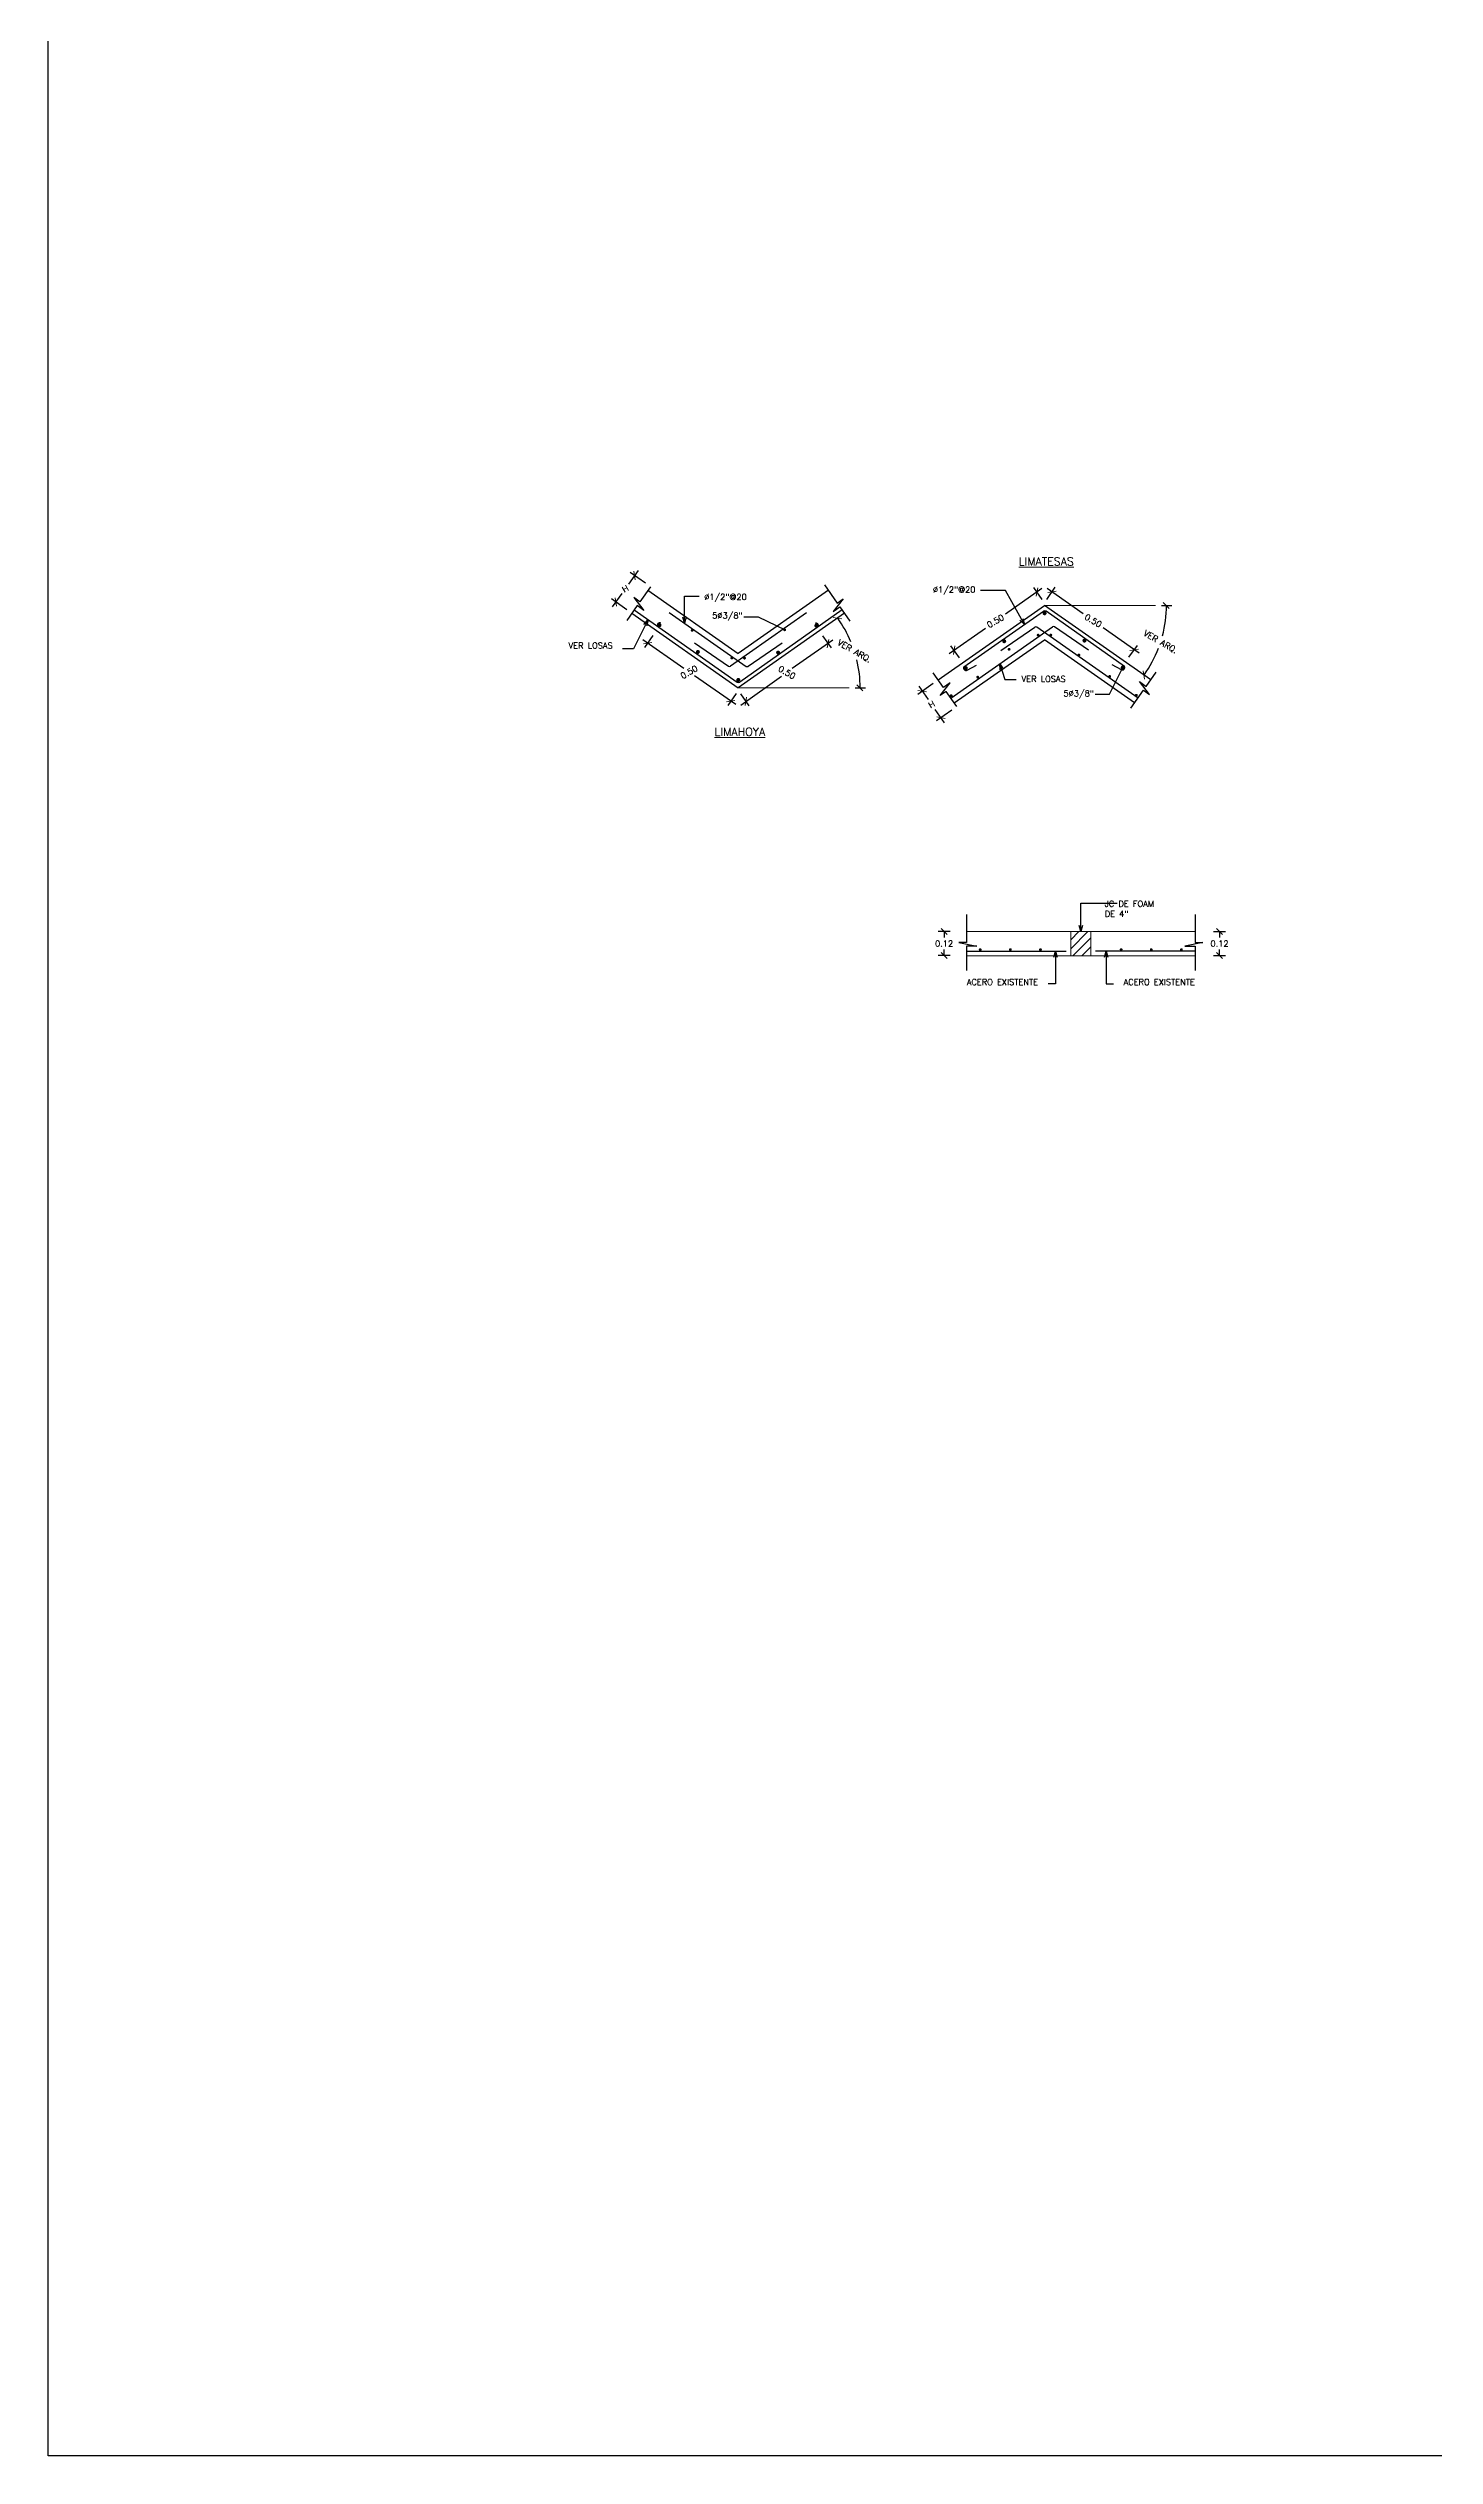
# Model space of a CAD drawing. Header units: metres. Extents: x -44 to 358, y -286 to 66.
# Drawn here: x 110 to 116.91, y 0 to 11.99 of the extents above; entities that cross this region are included whole.
import ezdxf

# ---------------------------------------------------------------- set-up
doc = ezdxf.new("R2010")
doc.units = ezdxf.units.M
doc.header["$LTSCALE"] = 0.3
doc.header["$PDMODE"] = 3
doc.linetypes.add('CONTINU', pattern=[0])
doc.linetypes.add('HIDDEN', pattern=[9.525, 6.35, -3.175])
for name, color, linetype in [('ACERO', 5, 'Continuous'), ('BP', 3, 'Continuous'), ('DIMTEXTO', 4, 'Continuous'), ('HATCH', 8, 'Continuous'), ('VIGA-LOSA', 1, 'Continuous')]:
    doc.layers.add(name, color=color, linetype=linetype)
doc.layers.add('DETALLES', color=7, linetype='Continuous', lineweight=20)
doc.layers.add('VIGAS', color=1, linetype='HIDDEN', lineweight=15)
doc.styles.add('RomanS', font='romans.shx')
doc.styles.add('SMPLEX', font='simplex.shx')
doc.dimstyles.new('D-15', dxfattribs={"dimscale": 0.15, "dimtxt": 0.2, "dimasz": 0.2, "dimexe": 0.18, "dimexo": 0.2, "dimgap": 0.1, "dimtad": 0, "dimtih": 1, "dimtoh": 1, "dimzin": 0, "dimdsep": 46, "dimtxsty": 'SMPLEX', "dimblk": 'OBLIQUE', "dimcen": 0.09, "dimdle": 0.2, "dimclrd": 4, "dimclre": 4, "dimclrt": 4, "dimadec": 0, "dimazin": 0, "dimtfac": 1, "dimtofl": 0, "dimtmove": 0, "dimatfit": 3, "dimldrblk": 'OPEN30', "dimfxl": 1, "dimtolj": 1, "dimtzin": 0, "dimarcsym": 0})
doc.dimstyles.new('DIM-15', dxfattribs={"dimscale": 0.15, "dimtxt": 0.2, "dimasz": 0.2, "dimexe": 0.2, "dimexo": 0.1, "dimgap": 0.1, "dimtad": 0, "dimtih": 1, "dimtoh": 1, "dimzin": 0, "dimdsep": 46, "dimtxsty": 'RomanS', "dimblk1": 'OBLIQUE', "dimblk2": 'OBLIQUE', "dimsah": 1, "dimcen": 0.09, "dimclrd": 4, "dimclre": 4, "dimclrt": 4, "dimadec": 0, "dimazin": 0, "dimtfac": 1, "dimtofl": 0, "dimtmove": 1, "dimatfit": 3, "dimldrblk": 'OBLIQUE', "dimfxl": 0.2, "dimfxlon": 1, "dimtolj": 1, "dimtzin": 0, "dimarcsym": 0})

# ---------------------------------------------------------------- blocks, each defined once
blk = doc.blocks.new('_OBLIQUE')
at = {"color": 0, "linetype": 'ByBlock'}
blk.add_line((-0.5, -0.5), (0.5, 0.5), dxfattribs=at)
blk = doc.blocks.new('*D429')
at = {"layer": 'DEFPOINTS', "color": 0, "transparency": 16777216}
for p in [(114.957, 9.22), (115.41, 8.993), (115.366, 8.931)]:
    blk.add_point(p, dxfattribs=at)
at = {"layer": 'DETALLES', "color": 4, "lineweight": -2, "transparency": 16777216}
for p, q in [((114.975, 9.244), (115.017, 9.304)), ((114.977, 9.299), (115.156, 9.173)), ((115.435, 8.976), (115.256, 9.103)), ((115.384, 8.956), (115.426, 9.015))]:
    blk.add_line(p, q, dxfattribs=at)
at = {"layer": 'DETALLES', "color": 4, "lineweight": -2, "transparency": 16777216, "xscale": 0.03, "yscale": 0.03, "zscale": 0.03}
for p, rotation in [((115.001, 9.282), 144.7880948149392), ((115.41, 8.993), 324.7880948149392)]:
    blk.add_blockref('_OBLIQUE', p, dxfattribs=dict(at, rotation=rotation))
at = {"layer": 'DETALLES', "color": 4, "transparency": 16777216, "insert": (115.206, 9.138), "char_height": 0.03, "attachment_point": 5, "rotation": 330, "style": 'SMPLEX'}
blk.add_mtext('\\A1;0.50', dxfattribs=at)
blk = doc.blocks.new('_Open30')
at = {"color": 0, "lineweight": -2}
for p, q in [((-1, 0.27), (0, 0)), ((0, 0), (-1, -0.27)), ((0, 0), (-1, 0))]:
    blk.add_line(p, q, dxfattribs=at)
blk = doc.blocks.new('*D430')
at = {"layer": 'DEFPOINTS', "color": 0, "transparency": 16777216}
for p in [(114.354, 8.787), (114.433, 8.843), (114.526, 8.711)]:
    blk.add_point(p, dxfattribs=at)
at = {"layer": 'DETALLES', "color": 4, "lineweight": -2, "transparency": 16777216}
for p, q in [((114.409, 8.825), (114.332, 8.771)), ((114.337, 8.811), (114.383, 8.745)), ((114.465, 8.63), (114.418, 8.696)), ((114.502, 8.693), (114.425, 8.639))]:
    blk.add_line(p, q, dxfattribs=at)
at = {"layer": 'DETALLES', "color": 4, "lineweight": -2, "transparency": 16777216, "xscale": 0.03, "yscale": 0.03, "zscale": 0.03}
for p, rotation in [((114.354, 8.787), 125.2911116890672), ((114.447, 8.655), 305.2911116890672)]:
    blk.add_blockref('_OBLIQUE', p, dxfattribs=dict(at, rotation=rotation))
at = {"layer": 'DETALLES', "color": 4, "transparency": 16777216, "insert": (114.401, 8.721), "char_height": 0.03, "attachment_point": 5, "rotation": 29.8313, "style": 'SMPLEX'}
blk.add_mtext('\\A1;H', dxfattribs=at)
blk = doc.blocks.new('*D431')
at = {"layer": 'DEFPOINTS', "color": 0, "transparency": 16777216}
for p in [(114.97, 9.218), (114.513, 8.991), (114.556, 8.929)]:
    blk.add_point(p, dxfattribs=at)
at = {"layer": 'DETALLES', "color": 4, "lineweight": -2, "transparency": 16777216}
for p, q in [((114.95, 9.298), (114.769, 9.171)), ((114.952, 9.243), (114.91, 9.303)), ((114.488, 8.974), (114.669, 9.101)), ((114.539, 8.953), (114.497, 9.013))]:
    blk.add_line(p, q, dxfattribs=at)
at = {"layer": 'DETALLES', "color": 4, "lineweight": -2, "transparency": 16777216, "xscale": 0.03, "yscale": 0.03, "zscale": 0.03}
for p, rotation in [((114.926, 9.281), 35.00000000010139), ((114.513, 8.991), 215.0000000001014)]:
    blk.add_blockref('_OBLIQUE', p, dxfattribs=dict(at, rotation=rotation))
at = {"layer": 'DETALLES', "color": 4, "transparency": 16777216, "insert": (114.719, 9.136), "char_height": 0.03, "attachment_point": 5, "rotation": 30, "style": 'SMPLEX'}
blk.add_mtext('\\A1;0.50', dxfattribs=at)
blk = doc.blocks.new('*D569')
at = {"layer": 'DEFPOINTS', "color": 0, "transparency": 16777216}
for p in [(114.963, 9.224), (114.963, 9.214), (115.516, 9.214), (115.52, 8.974), (115.48, 8.852)]:
    blk.add_point(p, dxfattribs=at)
at = {"layer": 'DETALLES', "color": 4, "lineweight": -2, "transparency": 16777216}
blk.add_line((115.546, 9.214), (115.597, 9.214), dxfattribs=at)
for start, end in [(345.2415, 0), (324.2269, 339.0218)]:
    blk.add_arc((114.978, 9.214), 0.593, start, end, dxfattribs=at)
at = {"layer": 'DETALLES', "color": 4, "lineweight": -2, "transparency": 16777216, "xscale": 0.03, "yscale": 0.03, "zscale": 0.03}
for p, rotation in [((115.57, 9.214), 90.00000000002981), ((115.458, 8.867), 234.2269373068733)]:
    blk.add_blockref('_OBLIQUE', p, dxfattribs=dict(at, rotation=rotation))
at = {"layer": 'DETALLES', "color": 4, "transparency": 16777216, "insert": (115.541, 9.032), "char_height": 0.03, "attachment_point": 5, "rotation": 330, "style": 'SMPLEX'}
blk.add_mtext('\\A1;VER ARQ.', dxfattribs=at)
blk = doc.blocks.new('*D601')
at = {"layer": 'DEFPOINTS', "color": 0, "transparency": 16777216}
for p in [(115.541, 7.59), (115.835, 7.59), (115.541, 7.47)]:
    blk.add_point(p, dxfattribs=at)
at = {"layer": 'DIMTEXTO', "color": 4, "lineweight": -2, "transparency": 16777216}
for p, q in [((115.805, 7.59), (115.865, 7.59)), ((115.835, 7.59), (115.835, 7.56)), ((115.805, 7.47), (115.865, 7.47)), ((115.835, 7.47), (115.835, 7.5))]:
    blk.add_line(p, q, dxfattribs=at)
at = {"layer": 'DIMTEXTO', "color": 4, "lineweight": -2, "transparency": 16777216, "xscale": 0.03, "yscale": 0.03, "zscale": 0.03}
for p, rotation in [((115.835, 7.59), 90), ((115.835, 7.47), 270)]:
    blk.add_blockref('_OBLIQUE', p, dxfattribs=dict(at, rotation=rotation))
at = {"layer": 'DIMTEXTO', "color": 4, "transparency": 16777216, "insert": (115.835, 7.53), "char_height": 0.03, "attachment_point": 5, "style": 'RomanS'}
blk.add_mtext('\\A1;0.12', dxfattribs=at)
blk = doc.blocks.new('*D602')
at = {"layer": 'DEFPOINTS', "color": 0, "transparency": 16777216}
for p in [(114.463, 7.59), (114.757, 7.59), (114.757, 7.47)]:
    blk.add_point(p, dxfattribs=at)
at = {"layer": 'DIMTEXTO', "color": 4, "lineweight": -2, "transparency": 16777216}
for p, q in [((114.493, 7.59), (114.433, 7.59)), ((114.463, 7.59), (114.463, 7.56)), ((114.493, 7.47), (114.433, 7.47)), ((114.463, 7.47), (114.463, 7.5))]:
    blk.add_line(p, q, dxfattribs=at)
at = {"layer": 'DIMTEXTO', "color": 4, "lineweight": -2, "transparency": 16777216, "xscale": 0.03, "yscale": 0.03, "zscale": 0.03}
for p, rotation in [((114.463, 7.59), 90), ((114.463, 7.47), 270)]:
    blk.add_blockref('_OBLIQUE', p, dxfattribs=dict(at, rotation=rotation))
at = {"layer": 'DIMTEXTO', "color": 4, "transparency": 16777216, "insert": (114.463, 7.53), "char_height": 0.03, "attachment_point": 5, "style": 'RomanS'}
blk.add_mtext('\\A1;0.12', dxfattribs=at)
blk = doc.blocks.new('*D2120')
at = {"layer": 'DEFPOINTS', "color": 0, "transparency": 16777216}
for p in [(113.841, 9.086), (113.885, 9.024), (113.432, 8.798)]:
    blk.add_point(p, dxfattribs=at)
at = {"layer": 'DETALLES', "color": 4, "lineweight": -2, "transparency": 16777216}
for p, q in [((113.909, 9.041), (113.707, 8.899)), ((113.858, 9.062), (113.9, 9.002)), ((113.449, 8.773), (113.491, 8.714)), ((113.451, 8.718), (113.653, 8.861))]:
    blk.add_line(p, q, dxfattribs=at)
at = {"layer": 'DETALLES', "color": 4, "lineweight": -2, "transparency": 16777216, "xscale": 0.03, "yscale": 0.03, "zscale": 0.03}
for p, rotation in [((113.885, 9.024), 35.21190518506079), ((113.476, 8.736), 215.2119051850608)]:
    blk.add_blockref('_OBLIQUE', p, dxfattribs=dict(at, rotation=rotation))
at = {"layer": 'DETALLES', "color": 4, "transparency": 16777216, "insert": (113.68, 8.88), "char_height": 0.03, "attachment_point": 5, "rotation": 330, "style": 'SMPLEX'}
blk.add_mtext('\\A1;0.50', dxfattribs=at)
blk = doc.blocks.new('*D2121')
at = {"layer": 'DEFPOINTS', "color": 0, "transparency": 16777216}
for p in [(113, 9.307), (112.828, 9.231), (112.908, 9.175)]:
    blk.add_point(p, dxfattribs=at)
at = {"layer": 'DETALLES', "color": 4, "lineweight": -2, "transparency": 16777216}
for p, q in [((112.939, 9.387), (112.891, 9.319)), ((112.976, 9.324), (112.899, 9.378)), ((112.883, 9.192), (112.806, 9.247)), ((112.811, 9.207), (112.859, 9.274))]:
    blk.add_line(p, q, dxfattribs=at)
at = {"layer": 'DETALLES', "color": 4, "lineweight": -2, "transparency": 16777216, "xscale": 0.03, "yscale": 0.03, "zscale": 0.03}
for p, rotation in [((112.921, 9.363), 54.70888831093269), ((112.828, 9.231), 234.7088883109327)]:
    blk.add_blockref('_OBLIQUE', p, dxfattribs=dict(at, rotation=rotation))
at = {"layer": 'DETALLES', "color": 4, "transparency": 16777216, "insert": (112.875, 9.297), "char_height": 0.03, "attachment_point": 5, "rotation": 29.8313, "style": 'SMPLEX'}
blk.add_mtext('\\A1;H', dxfattribs=at)
blk = doc.blocks.new('*D2122')
at = {"layer": 'DEFPOINTS', "color": 0, "transparency": 16777216}
for p in [(112.987, 9.026), (113.03, 9.089), (113.444, 8.799)]:
    blk.add_point(p, dxfattribs=at)
at = {"layer": 'DETALLES', "color": 4, "lineweight": -2, "transparency": 16777216}
for p, q in [((112.962, 9.044), (113.166, 8.901)), ((113.013, 9.064), (112.971, 9.004)), ((113.425, 8.72), (113.22, 8.863)), ((113.427, 8.775), (113.385, 8.715))]:
    blk.add_line(p, q, dxfattribs=at)
at = {"layer": 'DETALLES', "color": 4, "lineweight": -2, "transparency": 16777216, "xscale": 0.03, "yscale": 0.03, "zscale": 0.03}
for p, rotation in [((112.987, 9.026), 144.9999999998986), ((113.4, 8.737), 324.9999999998986)]:
    blk.add_blockref('_OBLIQUE', p, dxfattribs=dict(at, rotation=rotation))
at = {"layer": 'DETALLES', "color": 4, "transparency": 16777216, "insert": (113.193, 8.882), "char_height": 0.03, "attachment_point": 5, "rotation": 30, "style": 'SMPLEX'}
blk.add_mtext('\\A1;0.50', dxfattribs=at)
blk = doc.blocks.new('*D2123')
at = {"layer": 'DEFPOINTS', "color": 0, "transparency": 16777216}
for p in [(113.954, 9.166), (114.031, 8.926), (113.437, 8.804), (113.437, 8.793), (113.99, 8.804)]:
    blk.add_point(p, dxfattribs=at)
at = {"layer": 'DETALLES', "color": 4, "lineweight": -2, "transparency": 16777216}
blk.add_line((114.02, 8.804), (114.071, 8.804), dxfattribs=at)
for start, end in [(22.6418, 35.7731), (360, 13.5336)]:
    blk.add_arc((113.452, 8.804), 0.593, start, end, dxfattribs=at)
at = {"layer": 'DETALLES', "color": 4, "lineweight": -2, "transparency": 16777216, "xscale": 0.03, "yscale": 0.03, "zscale": 0.03}
for p, rotation in [((113.932, 9.15), 125.7730626931269), ((114.044, 8.804), 269.9999999999714)]:
    blk.add_blockref('_OBLIQUE', p, dxfattribs=dict(at, rotation=rotation))
at = {"layer": 'DETALLES', "color": 4, "transparency": 16777216, "insert": (114.016, 8.986), "char_height": 0.03, "attachment_point": 5, "rotation": 330, "style": 'SMPLEX'}
blk.add_mtext('\\A1;VER ARQ.', dxfattribs=at)

msp = doc.modelspace()

# ---------------------------------------------------------------- hatches: boundary and pattern name
at = {"layer": 'HATCH'}
h = msp.add_hatch(dxfattribs=at)
h.set_pattern_fill('ANSI31', color=256, scale=0.01)
h.set_pattern_definition([(45, (-5.507472, 55.551662), (-0.02245064, 0.02245064), [])])
h.paths.add_polyline_path([(115.1941492, 7.5895794), (115.0941492, 7.5895794), (115.0941492, 7.4695794), (115.1941492, 7.4695794)])

# ---------------------------------------------------------------- linework, layer by layer
at = {"layer": 'ACERO'}
for p, q in [((112.9192473, 9.1915054), (113.4325797, 8.831595)), ((113.0934633, 9.1789166), (113.4770606, 8.9103189)), ((113.7774972, 9.1765783), (113.3988692, 8.9114601)), ((113.9548137, 9.1918466), (113.4463414, 8.8316081)), ((114.5617431, 8.9079028), (114.9584441, 9.1860399)), ((115.3621456, 8.9097654), (114.9722059, 9.1860268)), ((113.2197146, 9.0276343), (113.3889203, 8.9114601)), ((113.6562322, 9.0264928), (113.4871234, 8.9103852)), ((114.4965123, 8.7527221), (115.0029251, 9.1073161)), ((114.7455791, 8.9900007), (114.9147847, 9.1061748)), ((115.4295165, 8.7527221), (114.9247337, 9.1061748)), ((115.1820967, 8.9911422), (115.0129879, 9.1072498)), ((114.577606, 8.8917576), (114.6242013, 8.9157618)), ((115.3463034, 8.8936098), (115.2997081, 8.917614))]:
    msp.add_line(p, q, dxfattribs=at)
for points, const_width in [([(113.0503196, 9.1149437, 1), (113.0404427, 9.116508, 1)], 0.01), ([(113.8219987, 9.112681, -1), (113.8318756, 9.1142453, -1)], 0.01), ([(114.9586438, 9.174869, 1), (114.9686438, 9.174869, 1)], 0.01), ([(113.2117682, 9.0893357, 1), (113.2048544, 9.0904307, 1)], 0.007), ([(113.2415031, 8.9814344, 1), (113.2316262, 8.9829987, 1)], 0.01), ([(113.6655828, 9.0918051, -1), (113.6724966, 9.0929002, -1)], 0.007), ([(114.7673676, 9.0362006, -1), (114.7574907, 9.0346362, -1)], 0.01), ([(114.7903536, 8.9960853, -1), (114.7834398, 8.9949903, -1)], 0.007), ([(114.9349852, 9.066487, -1), (114.9280714, 9.0653919, -1)], 0.007), ([(114.9912174, 9.06684, 1), (114.9981312, 9.065745, 1)], 0.007), ([(115.1573941, 9.0394782, 1), (115.167271, 9.0379139, 1)], 0.01), ([(113.4091207, 8.951148, 1), (113.4022069, 8.952243, 1)], 0.007), ([(113.4653529, 8.9507949, -1), (113.4722667, 8.95189, -1)], 0.007), ([(113.6315296, 8.9781568, -1), (113.6414065, 8.9797211, -1)], 0.01), ([(114.576184, 8.9026913, -1), (114.5663072, 8.9011269, -1)], 0.01), ([(115.1313661, 8.9678992, 1), (115.1382799, 8.9668041, 1)], 0.007), ([(115.3478632, 8.904954, 1), (115.3577401, 8.9033896, 1)], 0.01), ([(113.4327793, 8.842766, -1), (113.4427793, 8.842766, -1)], 0.01), ([(114.5020414, 8.7650477, -1), (114.4951276, 8.7639527, -1)], 0.007), ([(114.634193, 8.8573589, -1), (114.6272791, 8.8562638, -1)], 0.007), ([(115.2843507, 8.8607602, 1), (115.2912645, 8.8596652, 1)], 0.007), ([(115.4172812, 8.7672237, 1), (115.4241951, 8.7661287, 1)], 0.007), ([(114.6467268, 7.4999169, -1), (114.6396018, 7.4999169, -1)], 0.007125), ([(114.7967268, 7.4999169, -1), (114.7896018, 7.4999169, -1)], 0.007125), ([(114.9467268, 7.4999169, -1), (114.9396018, 7.4999169, -1)], 0.007125), ([(115.3415715, 7.4999169, 1), (115.3486965, 7.4999169, 1)], 0.007125), ([(115.4915715, 7.4999169, 1), (115.4986965, 7.4999169, 1)], 0.007125), ([(115.6415715, 7.4999169, 1), (115.6486965, 7.4999169, 1)], 0.007125)]:
    msp.add_lwpolyline(points, format="xyb", close=True, dxfattribs=dict(at, const_width=const_width))
for points in [[(114.573864, 7.4927918), (115.0708276, 7.4927918)], [(115.7144343, 7.4927918), (115.2174707, 7.4927918)]]:
    msp.add_lwpolyline(points, dxfattribs=at)
for centre, radius, start, end in [((113.0463949, 9.1152652), 0.011883, 63.26017638, 207.75063765), ((113.8257649, 9.1134026), 0.011883, 332.24936235, 116.73982362), ((114.96531, 9.1702645), 0.0172048, 66.37108287, 113.51979163), ((114.9197592, 9.0974999), 0.01, 60.16874777, 119.83125225), ((115.0078995, 9.0986412), 0.01, 60.16874775, 119.83125224), ((113.3938947, 8.9201351), 0.01, 240.16874775, 299.83125223), ((113.4820351, 8.9189938), 0.01, 240.16874776, 299.83125225), ((114.5722594, 8.9023698), 0.011883, 152.24936235, 296.73982362), ((115.3516293, 8.9042324), 0.011883, 243.26017638, 27.75063765), ((113.4394455, 8.8473705), 0.0172048, 246.48020837, 293.62891713)]:
    msp.add_arc(centre, radius, start, end, dxfattribs=at)
at = {"layer": 'BP', "ltscale": 8}
msp.add_lwpolyline([(110, 37.6335309), (160, 37.6335309), (160, 0), (110, 0)], close=True, dxfattribs=at)
msp.add_lwpolyline([(110, 37.6335309), (160, 37.6335309), (160, 0), (110, 0)], close=True, dxfattribs=at)
at = {"layer": 'BP'}
for points in [[(113.0001695, 9.3070742), (112.9474529, 9.2317871), (112.9174566, 9.2527907), (112.9678927, 9.1891283), (112.9341343, 9.2127662), (112.8823285, 9.1387798)], [(113.8681214, 9.315656), (113.9309706, 9.225898), (113.9609668, 9.2469016), (113.9105307, 9.1832393), (113.9442891, 9.2068772), (113.9937146, 9.1362903)], [(114.526034, 8.7105607), (114.4733173, 8.7858479), (114.4433211, 8.7648443), (114.4937572, 8.8285066), (114.4599988, 8.8048687), (114.408193, 8.8788551)], [(115.3939858, 8.701979), (115.4568351, 8.791737), (115.4868313, 8.7707334), (115.4363952, 8.8343957), (115.4701536, 8.8107578), (115.519579, 8.8813446)], [(114.573864, 7.6756627), (114.573864, 7.5358862), (114.5360309, 7.5358862), (114.626843, 7.5169975), (114.573864, 7.5169975), (114.573864, 7.3964496)], [(115.7144343, 7.6756627), (115.7144343, 7.5358862), (115.7522674, 7.5358862), (115.6614553, 7.5169975), (115.7144343, 7.5169975), (115.7144343, 7.3964496)]]:
    msp.add_lwpolyline(points, dxfattribs=at)
at = {"layer": 'DIMTEXTO', "linetype": 'Continuous'}
msp.add_line((114.7682039, 9.2885183), (114.6440666, 9.2885183), dxfattribs=at)
at = {"layer": 'DIMTEXTO'}
for points in [[(113.4662777, 9.1570082), (113.537183, 9.1570082), (113.672091, 9.0927085)], [(115.2161429, 8.7723491), (115.2870482, 8.7723491), (115.3550757, 8.9086247)]]:
    msp.add_lwpolyline(points, dxfattribs=at)
at = {"layer": 'VIGA-LOSA', "color": 1}
for p, q in [((112.9878551, 9.2894875), (113.4371499, 8.9748878)), ((113.8864448, 9.2894875), (113.4371499, 8.9748878)), ((112.9075544, 9.1748062), (113.4371499, 8.8039794)), ((113.9667455, 9.1748062), (113.4371499, 8.8039794)), ((114.4334189, 8.8428288), (114.9630144, 9.2136556)), ((115.4926099, 8.8428288), (114.9630144, 9.2136556)), ((114.5137196, 8.7281475), (114.9630144, 9.0427471)), ((115.4123092, 8.7281475), (114.9630144, 9.0427471))]:
    msp.add_line(p, q, dxfattribs=at)
at = {"layer": 'VIGAS', "color": 8, "linetype": 'CONTINU', "ltscale": 0.001}
for p, q in [((114.9630144, 9.2136556), (115.5157239, 9.2136556)), ((113.4371499, 8.8039794), (113.9898594, 8.8039794))]:
    msp.add_line(p, q, dxfattribs=at)
at = {"layer": 'VIGAS', "color": 1, "linetype": 'CONTINU', "ltscale": 0.01}
for p, q in [((115.1941492, 7.5895794), (114.573864, 7.5895794)), ((115.0941492, 7.5895794), (115.7144343, 7.5895794)), ((115.0941492, 7.4695794), (115.0941492, 7.5895794)), ((115.1941492, 7.4695794), (115.1941492, 7.5895794)), ((115.0941492, 7.4695794), (114.573864, 7.4695794)), ((115.1941492, 7.4695794), (115.0941492, 7.4695794)), ((115.1941492, 7.4695794), (115.7144343, 7.4695794))]:
    msp.add_line(p, q, dxfattribs=at)

# ---------------------------------------------------------------- texts
at = {"color": 4, "insert": (115.3861526, 7.7030974), "char_height": 0.03, "attachment_point": 5, "style": 'SMPLEX'}
msp.add_mtext('\\pxql;JC DE FOAM\\PDE 4"', dxfattribs=at)
at = {"layer": 'DETALLES', "color": 4, "attachment_point": 5, "style": 'SMPLEX'}
for s, insert, char_height in [('\\A1;{\\LLIMATESAS}', (114.9718269, 9.432861), 0.04), ('\\A1;VER LOSAS', (112.7024798, 9.0141038), 0.03), ('\\A1;VER LOSAS', (114.9591054, 8.8476818), 0.03), ('\\A1;{\\LLIMAHOYA}', (113.4459624, 8.584774), 0.04)]:
    msp.add_mtext(s, dxfattribs=dict(at, insert=insert, char_height=char_height))
at = {"layer": 'DIMTEXTO', "color": 4, "char_height": 0.03, "attachment_point": 5, "style": 'SMPLEX'}
for s, insert in [('%%C1/2"@20', (113.3740016, 9.2512367, -0.5410026)), ('%%C1/2"@20', (114.5131386, 9.2877516, -0.5410026)), ('5%%C3/8"', (113.3839154, 9.1586283)), ('5%%C3/8"', (115.1337806, 8.770729))]:
    msp.add_mtext(s, dxfattribs=dict(at, insert=insert))
at = {"layer": 'DIMTEXTO', "char_height": 0.03, "style": 'RomanS'}
for insert, attachment_point in [((114.9309715, 7.3536101), 3), ((115.3573268, 7.3536101), 1)]:
    msp.add_mtext('ACERO EXISTENTE', dxfattribs=dict(at, insert=insert, attachment_point=attachment_point))

# ---------------------------------------------------------------- dimensions: what is measured, and where the dimension line sits
at = {"layer": 'DETALLES'}
for base, p1, p2, angle, picture, middle in [((112.828139, 9.2310169), (113.0001695, 9.3070742), (112.9075544, 9.1748062), 234.70888831, '*D2121', (112.8747814, 9.2969139)), ((114.3540035, 8.7866181), (114.526034, 8.7105607), (114.4334189, 8.8428288), 125.29111169, '*D430', (114.4006459, 8.720721))]:
    dim = msp.add_linear_dim(base=base, p1=p1, p2=p2, angle=angle, text='H', dimstyle='D-15', dxfattribs=at)
    dim.commit()
    dim.dimension.update_dxf_attribs({"geometry": picture, "text_midpoint": middle, "text_rotation": 9})
for p1, p2, distance, picture, middle, turn in [((114.9696028, 9.2182688), (114.5562343, 8.9288251), -0.0762278, '*D431', (114.7191961, 9.1359891), 30), ((114.9574907, 9.2197833), (115.3664551, 8.9311634), 0.0762205, '*D429', (115.2059218, 9.1377474), 330), ((113.4437383, 8.7993662), (113.0303699, 9.0888099), 0.0762278, '*D2122', (113.1933316, 8.8816459), 30), ((113.4316262, 8.7978517), (113.8405906, 9.0864716), -0.0762205, '*D2120', (113.6800573, 8.8798876), 330)]:
    dim = msp.add_aligned_dim(p1=p1, p2=p2, distance=distance, dimstyle='D-15', dxfattribs=at)
    dim.commit()
    dim.dimension.update_dxf_attribs({"geometry": picture, "text_midpoint": middle, "text_rotation": turn})
for base, line1, line2, picture, middle in [((114.0314775, 8.9264137), ((113.9537939, 9.1657374), (113.4371499, 8.7934911)), ((113.4371499, 8.8039794), (113.9898594, 8.8039794)), '*D2123', (114.0156239, 8.9859733)), ((115.5195339, 8.974071), ((115.4796584, 8.8518976), (114.9630144, 9.2241438)), ((114.9630144, 9.2136556), (115.5157239, 9.2136556)), '*D569', (115.5414884, 9.0316617))]:
    dim = msp.add_angular_dim_2l(base=base, line1=line1, line2=line2, text='VER ARQ.', dimstyle='D-15', dxfattribs=at)
    dim.commit()
    dim.dimension.update_dxf_attribs({"geometry": picture, "text_midpoint": middle, "text_rotation": 330})
at = {"layer": 'DIMTEXTO'}
for base, p1, p2, picture, middle in [((114.4629817, 7.5895794), (114.7570749, 7.4695794), (114.7570749, 7.5895794), '*D602', (114.4629817, 7.5295794)), ((115.8348234, 7.5895794), (115.5407302, 7.4695794), (115.5407302, 7.5895794), '*D601', (115.8348234, 7.5295794))]:
    dim = msp.add_linear_dim(base=base, p1=p1, p2=p2, angle=90, dimstyle='DIM-15', override={"dimexo": 0.5}, dxfattribs=at)
    dim.commit()
    dim.dimension.update_dxf_attribs({"geometry": picture, "text_midpoint": middle})

# ---------------------------------------------------------------- leaders
at = {"layer": 'DIMTEXTO', "linetype": 'Continuous'}
for points in [[(113.1696285, 9.1255852), (113.1696285, 9.2598787), (113.2435676, 9.2598787)], [(112.9884298, 9.1429997), (112.9166952, 8.9979569), (112.8607465, 8.9979569)], [(114.7407816, 8.9237613), (114.7654749, 8.8458125), (114.8214236, 8.8458125)]]:
    msp.add_leader(points, dimstyle='D-15', dxfattribs=at)
msp.add_leader([(114.8628211, 9.1189962), (114.7682039, 9.2885183)], dimstyle='D-15', override={"dimgap": 0.1, "dimtad": 0}, dxfattribs=at)
at = {"layer": 'DIMTEXTO', "color": 4, "lineweight": -3, "ltscale": 0.05}
for points in [[(115.1441492, 7.5895794), (115.1441492, 7.7321202), (115.3255098, 7.7321202)], [(115.0182283, 7.4927918), (115.0182283, 7.3301978), (114.9810753, 7.3301978)], [(115.27007, 7.4927918), (115.27007, 7.3301978), (115.3072231, 7.3301978)]]:
    msp.add_leader(points, dimstyle='D-15', dxfattribs=at)

doc.saveas('drawing.dxf')
